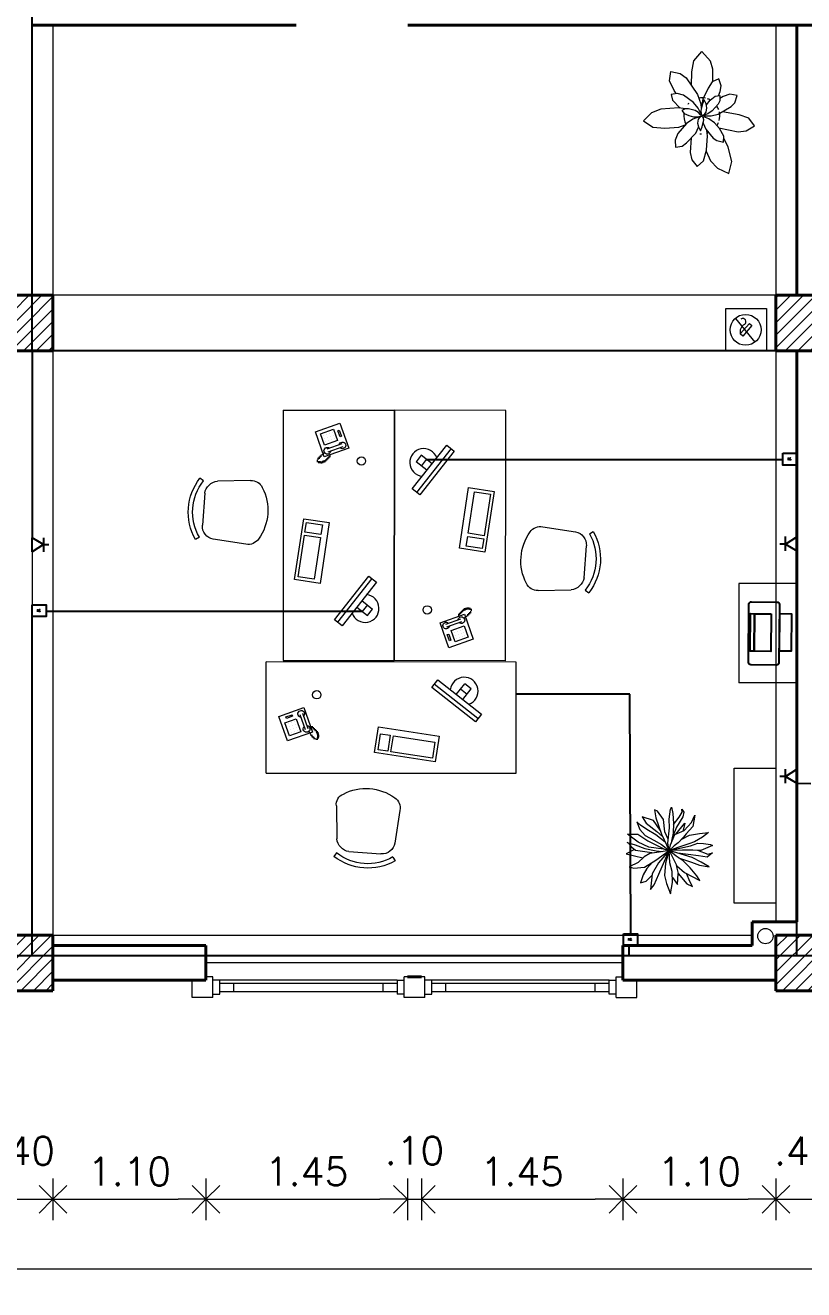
# Model space of a CAD drawing. Extents: x 1009 to 1343, y -172900 to 201.
# Drawn here: x 1277.37 to 1282.97, y 123.91 to 133 of the extents above; entities that cross this region are included whole.
import ezdxf

# ---------------------------------------------------------------- set-up
doc = ezdxf.new("R2010")
doc.units = 0
doc.header["$LTSCALE"] = 0.5
doc.layers.get('0').update_dxf_attribs({"linetype": 'CONTINUOUS'})
doc.layers.get('Defpoints').update_dxf_attribs({"linetype": 'CONTINUOUS'})
for name, color, linetype, lineweight in [('Acotaciones', 9, 'CONTINUOUS', 9), ('Carpintería', 55, 'CONTINUOUS', 20), ('Detalles .05', 243, 'CONTINUOUS', 5), ('Detalles 01', 8, 'CONTINUOUS', 9), ('Equipamiento movil', 33, 'CONTINUOUS', 9), ('Muros corte', 7, 'CONTINUOUS', 40), ('Sist. contra incendio', 1, 'CONTINUOUS', 18), ('Tratamiento pisos', 251, 'CONTINUOUS', 9), ('Vidrios', 147, 'CONTINUOUS', 13)]:
    doc.layers.add(name, color=color, linetype=linetype, lineweight=lineweight)
doc.layers.add('Cableado', color=100, linetype='CONTINUOUS')
doc.layers.add('Electricidad', color=50, linetype='CONTINUOUS')
doc.styles.add('Texto 2 mm', font='simplex.shx', dxfattribs={"height": 0.2})
doc.styles.add('Texto 5 mm', font='simplex.shx', dxfattribs={"height": 0.5})
doc.dimstyles.new('Primera línea', dxfattribs={"dimscale": 0, "dimtxt": 0.2, "dimasz": 0.2, "dimexe": 0.15, "dimexo": 0, "dimgap": 0.1, "dimtad": 1, "dimzin": 4, "dimdsep": 46, "dimtxsty": 'Texto 2 mm', "dimblk": 'OPEN90', "dimcen": 2.5, "dimclrd": 256, "dimclre": 256, "dimclrt": 256, "dimadec": 0, "dimazin": 0, "dimtfac": 1, "dimtmove": 2, "dimatfit": 3, "dimldrblk": 'OPEN90', "dimfxl": 1, "dimtolj": 1, "dimtzin": 0, "dimlwd": -1, "dimlwe": -1, "dimarcsym": 0})
doc.dimstyles.new('Segunda línea', dxfattribs={"dimscale": 0, "dimtxt": 0.2, "dimasz": 0.2, "dimexe": 0.15, "dimexo": 0.5, "dimgap": 0.1, "dimtad": 1, "dimzin": 4, "dimdsep": 46, "dimtxsty": 'Texto 2 mm', "dimblk": 'OPEN90', "dimcen": 2.5, "dimclrd": 256, "dimclre": 256, "dimclrt": 256, "dimadec": 0, "dimazin": 0, "dimtfac": 1, "dimtmove": 2, "dimatfit": 3, "dimldrblk": 'OPEN90', "dimfxl": 1, "dimtolj": 1, "dimtzin": 0, "dimlwd": -1, "dimlwe": -1, "dimarcsym": 0})
pattern_1 = [(45, (45.922944, 13.85755), (-0.0449012806, 0.0449012806), [])]

# ---------------------------------------------------------------- blocks, each defined once
blk = doc.blocks.new('Plant1')
for p, q in [((5.75, 15.65), (2.94, 14.02)), ((6.8, 12.64), (5.75, 15.65)), ((2.94, 14.02), (1.24, 11.02)), ((-4.94, 10.5), (-5.47, 8.7)), ((-3.11, 9.8), (-4.94, 10.5)), ((1.24, 11.02), (-0.18, 7.33)), ((6.67, 9.74), (6.8, 12.64)), ((-10.15, 7.82), (-12.56, 7.25)), ((-8.01, 7.41), (-10.15, 7.82)), ((-5.47, 8.7), (-5.1, 7.19)), ((-1.65, 8.27), (-3.11, 9.8)), ((-0.15, 4.91), (-1.65, 8.27)), ((4.8, 4.93), (6.67, 9.74)), ((-12.56, 7.25), (-11.81, 4.91)), ((-4.41, 5.37), (-8.01, 7.41)), ((-5.1, 7.19), (-3.73, 3.58)), ((-0.18, 7.33), (-0.36, 5.38)), ((7.53, 5.66), (4.58, 4.62)), ((9.19, 5.31), (7.53, 5.66)), ((8.7, 3.64), (9.19, 5.31)), ((-12.63, 3.17), (-15.39, 2.27)), ((-9.66, 3.14), (-12.63, 3.17)), ((-11.81, 4.91), (-9.42, 2.94)), ((-9.42, 2.94), (-5.88, 0.9)), ((-3.73, 3.58), (-2.59, 2.19)), ((0.25, 2.69), (-0.15, 4.91)), ((0.06, 0.81), (0.25, 2.69)), ((1.6, 3.31), (0.73, 2.26)), ((2.74, 4.3), (1.6, 3.31)), ((2.18, 1.1), (3.4, 2.61)), ((3.75, 4.5), (2.74, 4.3)), ((3.4, 2.61), (3.75, 3.44)), ((3.75, 3.45), (4.8, 4.93)), ((3.75, 3.44), (3.75, 4.5)), ((7.5, 2.24), (8.7, 3.64)), ((8.78, 3.92), (9.84, 4.12)), ((9.84, 4.12), (12.89, 4.12)), ((12.89, 4.12), (15.19, 2.69)), ((15.19, 2.69), (13.53, 0.5)), ((-15.39, 2.27), (-18.09, -0.04)), ((-3.93, 0.56), (-7.13, -0.21)), ((-5.88, 0.9), (-4.34, 0.46)), ((-2.06, 0.5), (-3.93, 0.56)), ((-2.48, 2.2), (-3.75, 2.12)), ((-3.75, 2.12), (-2.91, 1.21)), ((-2.91, 1.21), (-1.29, 0)), ((-1.34, 2), (-2.48, 2.2)), ((-1.9, 0.46), (-2.06, 0.5)), ((-0.39, 1.34), (-1.34, 2)), ((-0.56, -0.12), (-0.19, 0)), ((-0.12, 0.81), (-0.39, 1.34)), ((-0.19, 0), (-0.12, 0.06)), ((-0.06, 0.25), (-0.12, 0.81)), ((-0.12, 0.06), (-0.06, 0.25)), ((-0.11, 0.67), (0.06, 0.81)), ((0.31, 1.31), (0.12, 0.38)), ((0.12, 0.38), (0.19, 0.25)), ((0.19, 0.25), (0.38, 0.19)), ((0.73, 2.26), (0.31, 1.31)), ((0.38, 0.19), (1.25, 0.44)), ((0.47, 0.22), (0.69, 0)), ((0.69, 0), (2.44, 0)), ((1.25, 0.44), (2.18, 1.1)), ((2.44, 0), (4.43, 0.51)), ((4.43, 0.51), (7.5, 2.24)), ((13.53, 0.5), (11.66, -0.54)), ((-18.09, -0.04), (-15.37, -2.32)), ((-15.37, -2.32), (-11.22, -3.04)), ((-8.2, -0.91), (-9.38, -2.5)), ((-9.38, -2.5), (-7.87, -3.25)), ((-7.13, -0.21), (-8.2, -0.91)), ((-5.44, -3.05), (-3.38, -2.45)), ((-3.38, -2.45), (-1.56, -1.44)), ((-1.56, -1.44), (-0.5, -0.38)), ((-1.12, -2.44), (-1.55, -4.42)), ((-1.29, 0), (-0.56, -0.12)), ((-0.38, -0.81), (-1.12, -2.44)), ((-0.31, -0.5), (-0.59, -0.46)), ((-0.5, -0.38), (-0.5, -0.12)), ((0.06, -0.62), (-0.38, -0.81)), ((-0.26, -0.76), (-0.31, -0.5)), ((-0.19, -1.81), (-0.07, -0.68)), ((0.01, -3.25), (-0.19, -1.81)), ((0.12, -0.12), (0, -0.44)), ((0, -0.44), (0.12, -1)), ((0.56, -0.06), (0.12, -0.12)), ((0.12, -1), (0.45, -1.59)), ((0.45, -1.59), (1.43, -2.3)), ((1.53, -0.38), (0.56, -0.06)), ((1.43, -2.3), (2.56, -2.56)), ((3.06, -1.61), (1.53, -0.38)), ((3.19, -1.19), (2.01, -0.77)), ((2.38, -1), (2.23, -0.95)), ((2.32, -2.51), (3.05, -4.05)), ((4.2, -2.28), (2.38, -1)), ((2.56, -2.56), (3.88, -2.56)), ((3.88, -2.56), (3.06, -1.61)), ((6, -1.48), (3.19, -1.19)), ((6.42, -4.94), (4.2, -2.28)), ((11.66, -0.54), (6, -1.48)), ((9.02, -0.98), (12.56, -2.76)), ((-11.22, -3.04), (-8.38, -3)), ((-5.18, -2.97), (-8.45, -7.47)), ((-7.87, -3.25), (-5.44, -3.05)), ((-1.55, -4.42), (-1.12, -8.67)), ((1.03, -5.66), (0.01, -3.25)), ((3.05, -4.05), (3.43, -5.82)), ((7.5, -6.71), (6.42, -4.94)), ((12.56, -2.76), (15.17, -4.6)), ((15.17, -4.6), (16.61, -7.77)), ((-8.45, -7.47), (-9.18, -9.67)), ((-4.21, -9.77), (-1.41, -5.8)), ((1.72, -6.45), (1.03, -5.66)), ((3.06, -7.12), (1.72, -6.45)), ((2.39, -7.87), (2.32, -6.75)), ((3.43, -5.82), (3.06, -7.12)), ((3.19, -6.68), (4.04, -7.69)), ((4.04, -7.69), (5.41, -8.56)), ((7.5, -8.88), (7.5, -6.71)), ((7.5, -6.98), (10.72, -8.45)), ((-9.18, -9.67), (-8.88, -12.44)), ((-6.25, -11.82), (-4.21, -9.77)), ((-1.12, -8.67), (-0.57, -10.07)), ((-0.57, -10.07), (1, -11.56)), ((1, -11.56), (2.25, -9.87)), ((2.25, -9.87), (2.39, -7.87)), ((5.41, -8.56), (7.5, -8.88)), ((10.72, -8.45), (13.06, -8.78)), ((13.06, -8.78), (16.61, -7.77)), ((-8.88, -12.44), (-6.25, -11.82))]:
    blk.add_line(p, q)
for start, end in [(149.2581, 153.7532), (57.1582, 93.2041), (172.4345, 176.9296), (21.2653, 25.7604), (323.0282, 344.4965), (212.1423, 223.5771), (229.8179, 257.6637), (265.2848, 278.7499), (306.6551, 316.418)]:
    blk.add_arc((0, 0), 5.12, start, end)
blk = doc.blocks.new('_Open90')
at = {"color": 0, "linetype": 'ByBlock', "lineweight": -2}
for p, q in [((-0.5, 0.5), (0, 0)), ((0, 0), (-1, 0)), ((0, 0), (-0.5, -0.5))]:
    blk.add_line(p, q, dxfattribs=at)
blk = doc.blocks.new('*D116')
at = {"layer": 'Acotaciones', "transparency": 16777216}
for p, q in [((1277.5686, 124.7127), (1277.5686, 124.4127)), ((1278.6686, 124.7127), (1278.6686, 124.4127)), ((1277.7686, 124.5627), (1278.4686, 124.5627))]:
    blk.add_line(p, q, dxfattribs=at)
at = {"layer": 'Defpoints', "color": 0, "transparency": 16777216}
for p in [(1277.5686, 124.7127), (1278.6686, 124.7127), (1278.6686, 124.5627)]:
    blk.add_point(p, dxfattribs=at)
at = {"layer": 'Acotaciones', "transparency": 16777216, "xscale": 0.2, "yscale": 0.2, "zscale": 0.2, "rotation": 180}
blk.add_blockref('_Open90', (1277.5686, 124.5627), dxfattribs=at)
at = {"layer": 'Acotaciones', "transparency": 16777216, "xscale": 0.2, "yscale": 0.2, "zscale": 0.2}
blk.add_blockref('_Open90', (1278.6686, 124.5627), dxfattribs=at)
at = {"layer": 'Acotaciones', "transparency": 16777216, "insert": (1278.1186, 124.7627), "char_height": 0.2, "attachment_point": 5, "style": 'Texto 2 mm'}
blk.add_mtext('\\A1;1.10', dxfattribs=at)
blk = doc.blocks.new('*D117')
at = {"layer": 'Acotaciones', "transparency": 16777216}
for p, q in [((1278.6686, 124.7127), (1278.6686, 124.4127)), ((1280.1186, 124.7127), (1280.1186, 124.4127)), ((1278.8686, 124.5627), (1279.9186, 124.5627))]:
    blk.add_line(p, q, dxfattribs=at)
at = {"layer": 'Defpoints', "color": 0, "transparency": 16777216}
for p in [(1278.6686, 124.7127), (1280.1186, 124.7127), (1280.1186, 124.5627)]:
    blk.add_point(p, dxfattribs=at)
at = {"layer": 'Acotaciones', "transparency": 16777216, "xscale": 0.2, "yscale": 0.2, "zscale": 0.2, "rotation": 180}
blk.add_blockref('_Open90', (1278.6686, 124.5627), dxfattribs=at)
at = {"layer": 'Acotaciones', "transparency": 16777216, "xscale": 0.2, "yscale": 0.2, "zscale": 0.2}
blk.add_blockref('_Open90', (1280.1186, 124.5627), dxfattribs=at)
at = {"layer": 'Acotaciones', "transparency": 16777216, "insert": (1279.3936, 124.7627), "char_height": 0.2, "attachment_point": 5, "style": 'Texto 2 mm'}
blk.add_mtext('\\A1;1.45', dxfattribs=at)
blk = doc.blocks.new('*D118')
at = {"layer": 'Acotaciones', "transparency": 16777216}
for p, q in [((1280.2186, 124.7127), (1280.2186, 124.4127)), ((1281.6686, 124.7127), (1281.6686, 124.4127)), ((1280.4186, 124.5627), (1281.4686, 124.5627))]:
    blk.add_line(p, q, dxfattribs=at)
at = {"layer": 'Defpoints', "color": 0, "transparency": 16777216}
for p in [(1280.2186, 124.7127), (1281.6686, 124.7127), (1281.6686, 124.5627)]:
    blk.add_point(p, dxfattribs=at)
at = {"layer": 'Acotaciones', "transparency": 16777216, "xscale": 0.2, "yscale": 0.2, "zscale": 0.2, "rotation": 180}
blk.add_blockref('_Open90', (1280.2186, 124.5627), dxfattribs=at)
at = {"layer": 'Acotaciones', "transparency": 16777216, "xscale": 0.2, "yscale": 0.2, "zscale": 0.2}
blk.add_blockref('_Open90', (1281.6686, 124.5627), dxfattribs=at)
at = {"layer": 'Acotaciones', "transparency": 16777216, "insert": (1280.9436, 124.7627), "char_height": 0.2, "attachment_point": 5, "style": 'Texto 2 mm'}
blk.add_mtext('\\A1;1.45', dxfattribs=at)
blk = doc.blocks.new('*D122')
at = {"layer": 'Acotaciones', "transparency": 16777216}
for p, q in [((1260.5686, 124.2127), (1260.5686, 123.9127)), ((1288.7686, 124.2127), (1288.7686, 123.9127)), ((1260.7686, 124.0627), (1288.5686, 124.0627))]:
    blk.add_line(p, q, dxfattribs=at)
at = {"layer": 'Defpoints', "color": 0, "transparency": 16777216}
for p in [(1260.5686, 124.7127), (1288.7686, 124.7127), (1288.7686, 124.0627)]:
    blk.add_point(p, dxfattribs=at)
at = {"layer": 'Acotaciones', "transparency": 16777216, "xscale": 0.2, "yscale": 0.2, "zscale": 0.2, "rotation": 180}
blk.add_blockref('_Open90', (1260.5686, 124.0627), dxfattribs=at)
at = {"layer": 'Acotaciones', "transparency": 16777216, "xscale": 0.2, "yscale": 0.2, "zscale": 0.2}
blk.add_blockref('_Open90', (1288.7686, 124.0627), dxfattribs=at)
at = {"layer": 'Acotaciones', "transparency": 16777216, "insert": (1274.6686, 124.2627), "char_height": 0.2, "attachment_point": 5, "style": 'Texto 2 mm'}
blk.add_mtext('\\A1;28.20', dxfattribs=at)
blk = doc.blocks.new('*D123')
at = {"layer": 'Acotaciones', "transparency": 16777216}
for p, q in [((1281.6686, 124.7127), (1281.6686, 124.4127)), ((1282.7686, 124.7127), (1282.7686, 124.4127)), ((1281.8686, 124.5627), (1282.5686, 124.5627))]:
    blk.add_line(p, q, dxfattribs=at)
at = {"layer": 'Defpoints', "color": 0, "transparency": 16777216}
for p in [(1281.6686, 124.7127), (1282.7686, 124.7127), (1282.7686, 124.5627)]:
    blk.add_point(p, dxfattribs=at)
at = {"layer": 'Acotaciones', "transparency": 16777216, "xscale": 0.2, "yscale": 0.2, "zscale": 0.2, "rotation": 180}
blk.add_blockref('_Open90', (1281.6686, 124.5627), dxfattribs=at)
at = {"layer": 'Acotaciones', "transparency": 16777216, "xscale": 0.2, "yscale": 0.2, "zscale": 0.2}
blk.add_blockref('_Open90', (1282.7686, 124.5627), dxfattribs=at)
at = {"layer": 'Acotaciones', "transparency": 16777216, "insert": (1282.2186, 124.7627), "char_height": 0.2, "attachment_point": 5, "style": 'Texto 2 mm'}
blk.add_mtext('\\A1;1.10', dxfattribs=at)
blk = doc.blocks.new('Treei')
for p, q in [((-1.6, 5.41), (-2.01, 5.58)), ((-2.01, 5.58), (-1.8, 4.47)), ((-0.75, 4.27), (-1.6, 5.41)), ((0.01, 4.32), (0.22, 5.68)), ((0.22, 5.68), (0.34, 5.97)), ((0.34, 5.97), (0.52, 5.11)), ((1.42, 4.57), (1.81, 5.28)), ((1.81, 5.28), (1.78, 5.7)), ((1.78, 5.7), (2.06, 5.28)), ((2.06, 5.28), (1.92, 4.62)), ((-3.94, 3.46), (-4.45, 3.93)), ((-4.45, 3.93), (-4.03, 2.89)), ((-2.15, 4.1), (-3.71, 4.62)), ((-3.71, 4.62), (-3.16, 3.73)), ((-3.16, 3.73), (-1.67, 2.62)), ((-1.21, 2.79), (-2.15, 4.1)), ((-1.8, 4.47), (-1.02, 2.25)), ((-0.56, 2.57), (-0.75, 4.27)), ((0.06, 3.09), (0.01, 4.32)), ((0.52, 5.11), (0.61, 3.71)), ((0.61, 3.71), (0.57, 2.38)), ((0.61, 3.58), (1.42, 4.57)), ((0.96, 2.25), (2.2, 3.73)), ((1.92, 4.62), (1.05, 3.19)), ((2.2, 3.73), (1.92, 2.62)), ((2.11, 2.72), (3.12, 3.85)), ((3.12, 3.85), (3.58, 4.84)), ((3.58, 4.84), (3.3, 3.31)), ((-5.76, 2.23), (-4.31, 2.25)), ((-4.26, 1.14), (-5.76, 2.23)), ((-4.31, 2.25), (-2.93, 1.32)), ((-4.03, 2.89), (-3.28, 2.03)), ((-3.05, 2.89), (-3.94, 3.46)), ((-3.28, 2.03), (-2.08, 1.39)), ((-1.83, 2.15), (-3.05, 2.89)), ((-0.51, 1.14), (-1.83, 2.15)), ((-1.67, 2.62), (-0.88, 1.91)), ((-1.02, 2.25), (0.03, -0.03)), ((-0.11, 1.56), (-0.56, 2.57)), ((-0.17, 1), (0.06, 3.09)), ((0.2, 0.77), (0.8, 2.18)), ((0.57, 2.38), (0.31, 1.05)), ((1.05, 3.19), (0.44, 1.74)), ((0.8, 2.18), (2.11, 2.72)), ((1.99, 1.81), (1.28, 1.02)), ((1.69, 1.48), (2.82, 2.08)), ((2.36, 2.28), (1.99, 1.81)), ((3.3, 3.31), (2.36, 2.28)), ((2.82, 2.08), (4.22, 2.33)), ((4.64, 1.81), (3.51, 1.17)), ((4.22, 2.33), (5.46, 2.47)), ((5.46, 2.47), (4.64, 1.81)), ((-4.76, 0.09), (-5.92, -0.48)), ((-5.51, 0.92), (-5.8, 1.09)), ((-5.8, 1.09), (-4.68, 0.77)), ((-5.12, 0.4), (-5.51, 0.92)), ((-4.61, -0.04), (-5.12, 0.4)), ((-4.68, 0.77), (-3.34, 0.26)), ((-2.77, 0.45), (-4.26, 1.14)), ((-3.34, 0.26), (-1.78, -0.09)), ((-2.93, 1.32), (-0.51, 0.11)), ((-0.77, 0.18), (-2.77, 0.45)), ((-2.08, 1.39), (-1.04, 0.82)), ((-1.04, 0.82), (0.03, -0.03)), ((0.03, -0.03), (-0.77, 0.18)), ((0.03, -0.03), (-0.17, 1)), ((0.03, -0.03), (0.2, 0.77)), ((2.04, 0.65), (0.03, -0.03)), ((0.7, 0.63), (0.03, -0.03)), ((0.03, -0.03), (2.96, 0.63)), ((1.85, 0.03), (0.03, -0.03)), ((1.28, 1.02), (0.7, 0.63)), ((3.28, 0.01), (1.85, 0.03)), ((2.73, 0.9), (2.04, 0.65)), ((3.51, 1.17), (2.73, 0.9)), ((2.96, 0.63), (3.97, 1)), ((4.41, -0.01), (3.28, 0.01)), ((3.97, 1), (4.77, 0.95)), ((5.39, 0.4), (4.41, -0.01)), ((4.77, 0.95), (5.72, 0.8)), ((6.02, 0.65), (5.39, 0.4)), ((5.72, 0.8), (6.02, 0.65)), ((-5.92, -0.48), (-3.64, -1.03)), ((-4.26, -1.67), (-5.51, -2.28)), ((-2.36, -0.36), (-4.61, -0.04)), ((-3.44, -0.9), (-4.26, -1.67)), ((-2.65, -0.43), (-3.44, -0.9)), ((-3.37, -2.31), (-1.83, -1.37)), ((-2.28, -1.64), (-3.05, -2.53)), ((-1.34, -0.24), (-2.65, -0.43)), ((-1.46, -1.72), (-2.33, -3.24)), ((-1.83, -1.37), (0.03, -0.03)), ((-1.78, -0.09), (-0.95, -0.18)), ((0.03, -0.03), (-1.46, -1.72)), ((-1.39, -3.32), (0.03, -0.03)), ((0.03, -0.03), (-1.34, -0.24)), ((0.03, -0.03), (-0.47, -1.76)), ((0.11, -1.72), (0.03, -0.03)), ((0.03, -0.03), (1.07, -2.16)), ((1, -0.83), (0.03, -0.03)), ((3.21, -0.98), (0.03, -0.03)), ((0.45, -2.92), (0.11, -1.72)), ((1.97, -1.44), (1, -0.83)), ((4.06, -0.75), (1.24, -0.39)), ((1.31, -1.02), (3.1, -1.64)), ((2.93, -2.41), (1.97, -1.44)), ((3.1, -1.64), (4.24, -2.04)), ((4.47, -1.62), (3.21, -0.98)), ((3.92, 0), (5.37, -0.51)), ((5.3, -0.93), (4.06, -0.75)), ((5.56, -2.28), (4.47, -1.62)), ((6.02, -0.34), (5.3, -0.93)), ((5.37, -0.51), (6.02, -0.34)), ((-5.51, -2.28), (-4.86, -2.48)), ((-4.86, -2.48), (-3.37, -2.31)), ((-3.55, -3.37), (-3.92, -4.48)), ((-3.05, -2.53), (-3.55, -3.37)), ((-3.16, -4.25), (-2.38, -3.46)), ((-2.33, -3.24), (-2.56, -5.44)), ((-2.06, -4.77), (-1.39, -3.32)), ((-0.47, -1.76), (-0.63, -3.46)), ((-0.63, -3.46), (-0.35, -4.6)), ((0.5, -4.43), (0.45, -2.92)), ((1.3, -3.19), (1.03, -2.11)), ((1.07, -2.16), (2.15, -3.07)), ((1.19, -4.72), (1.28, -3.19)), ((1.28, -3.19), (2.47, -4.62)), ((2.15, -3.07), (3.12, -3.59)), ((2.93, -4.4), (2.43, -3.22)), ((3.85, -3.54), (2.93, -2.41)), ((4.24, -2.04), (5.56, -2.28)), ((-3.92, -4.48), (-3.16, -4.25)), ((-2.56, -5.44), (-2.06, -4.77)), ((-0.35, -4.6), (0.2, -6.03)), ((0.2, -6.03), (0.5, -4.43)), ((0.5, -3.74), (1.19, -4.72)), ((2.47, -4.62), (3.23, -5.02)), ((3.23, -5.02), (2.93, -4.4)), ((3.12, -3.59), (4.27, -4.18)), ((4.27, -4.18), (3.85, -3.54))]:
    blk.add_line(p, q)
blk = doc.blocks.new('TELEFONO')
at = {"layer": 'Detalles .05'}
for p, q in [((0.139, 0.134), (-0.098, 0.134)), ((-0.098, 0.134), (-0.098, -0.099)), ((0.139, -0.099), (0.139, 0.134)), ((-0.071, 0.089), (-0.071, -0.055)), ((-0.043, 0.089), (-0.043, -0.055)), ((0.108, 0.063), (0, 0.063)), ((0, 0.063), (0, -0.063)), ((0.081, 0.108), (0.023, 0.108)), ((0.023, 0.108), (0.023, 0.094)), ((0.023, 0.094), (0.081, 0.094)), ((0.027, 0.041), (0.027, 0.041)), ((0.027, 0.014), (0.027, 0.014)), ((0.054, 0.041), (0.054, 0.041)), ((0.054, 0.014), (0.054, 0.014)), ((0.081, 0.094), (0.081, 0.108)), ((0.081, 0.041), (0.081, 0.041)), ((0.081, 0.014), (0.081, 0.014)), ((0.108, -0.063), (0.108, 0.063)), ((-0.129, -0.104), (-0.147, -0.11)), ((-0.124, -0.093), (-0.141, -0.098)), ((-0.118, -0.081), (-0.135, -0.087)), ((-0.112, -0.07), (-0.129, -0.075)), ((-0.106, -0.058), (-0.124, -0.064)), ((-0.101, -0.047), (-0.118, -0.052)), ((-0.098, -0.099), (0.139, -0.099)), ((-0.067, -0.083), (-0.078, -0.116)), ((0, -0.063), (0.108, -0.063)), ((0.027, -0.013), (0.027, -0.013)), ((0.027, -0.04), (0.027, -0.04)), ((0.054, -0.013), (0.054, -0.013)), ((0.054, -0.04), (0.054, -0.04)), ((0.081, -0.013), (0.081, -0.013)), ((0.081, -0.04), (0.081, -0.04)), ((-0.129, -0.116), (-0.147, -0.121)), ((-0.129, -0.127), (-0.147, -0.133)), ((-0.129, -0.139), (-0.147, -0.145)), ((-0.124, -0.15), (-0.141, -0.156)), ((-0.118, -0.162), (-0.135, -0.168)), ((-0.104, -0.17), (-0.122, -0.176)), ((-0.089, -0.156), (-0.106, -0.162)), ((-0.083, -0.145), (-0.101, -0.15)), ((-0.078, -0.133), (-0.095, -0.139)), ((-0.072, -0.121), (-0.089, -0.127))]:
    blk.add_line(p, q, dxfattribs=at)
for centre, start, end in [((-0.057, 0.089), 298.4915, 241.5085), ((-0.057, -0.055), 118.4915, 61.5085)]:
    blk.add_arc(centre, 0.0302, start, end, dxfattribs=at)
blk = doc.blocks.new('RECTANG')
for p, q in [((1, 1), (0, 1)), ((0, 1), (0, 0)), ((1, 0), (1, 1)), ((0, 0), (1, 0))]:
    blk.add_line(p, q)
blk = doc.blocks.new('KEYBOARD', base_point=(60, 294))
for p, xscale, yscale, zscale in [((60, 294), 19, 8, 19), ((61, 295), 13, 5, 13), ((75, 295), 3, 5, 3)]:
    blk.add_blockref('RECTANG', p, dxfattribs=dict(xscale=xscale, yscale=yscale, zscale=zscale))
blk = doc.blocks.new('silla compu')
for p, q in [((-0.1982, 0.1308), (-0.2154, -0.1066)), ((0.255, 0.0583), (0.1971, -0.1726)), ((-0.2253, -0.2074), (-0.2468, -0.23)), ((0.0915, -0.2423), (-0.1368, -0.2057)), ((0.1752, -0.2715), (0.1885, -0.2997))]:
    blk.add_line(p, q)
for centre, radius, start, end in [((-0.1049, 0.1241), 0.0936, 112.49672, 175.87343), ((-0.0054, -0.1162), 0.3537, 49.31066, 112.49672), ((0.1754, 0.0846), 0.0838, 341.69279, 53.55182), ((-0.122, -0.1133), 0.0936, 175.87343, 260.90369), ((0.0985, -0.138), 0.1045, 266.18787, 340.64976), ((0.022, 0.0547), 0.3916, 226.64553, 295.16185), ((0.0221, 0.0552), 0.3607, 226.69723, 295.11015)]:
    blk.add_arc(centre, radius, start, end)

msp = doc.modelspace()

# ---------------------------------------------------------------- hatches: boundary and pattern name
at = {"layer": 'Detalles 01'}
h = msp.add_hatch(dxfattribs=at)
h.set_pattern_fill('ANSI31,_O', color=256, scale=0.02)
h.set_pattern_definition(pattern_1)
h.paths.add_polyline_path([(1277.5686, 131.0627), (1277.1686, 131.0627), (1277.1686, 130.6627), (1277.5686, 130.6627)])
h = msp.add_hatch(dxfattribs=at)
h.set_pattern_fill('ANSI31,_O', color=256, scale=0.02)
h.set_pattern_definition(pattern_1)
h.paths.add_polyline_path([(1283.1686, 131.0627), (1282.7686, 131.0627), (1282.7686, 130.6627), (1283.1686, 130.6627)])
h = msp.add_hatch(dxfattribs=at)
h.set_pattern_fill('ANSI31,_O', color=256, scale=0.02)
h.set_pattern_definition(pattern_1)
h.paths.add_polyline_path([(1277.5686, 126.4627), (1277.1686, 126.4627), (1277.1686, 126.0627), (1277.5686, 126.0627)])
h = msp.add_hatch(dxfattribs=at)
h.set_pattern_fill('ANSI31,_O', color=256, scale=0.02)
h.set_pattern_definition(pattern_1)
h.paths.add_polyline_path([(1283.1686, 126.4627), (1282.7686, 126.4627), (1282.7686, 126.0627), (1283.1686, 126.0627)])

# ---------------------------------------------------------------- linework, layer by layer
at = {"layer": 'Acotaciones'}
for p, q in [((1277.5686, 124.5627), (1277.4686, 124.6627)), ((1282.7686, 124.5627), (1282.8686, 124.6627)), ((1277.1686, 124.5627), (1277.5686, 124.5627)), ((1277.4686, 124.4627), (1277.5686, 124.5627)), ((1280.1186, 124.5627), (1280.2186, 124.5627)), ((1282.7686, 124.5627), (1283.1686, 124.5627)), ((1282.8686, 124.4627), (1282.7686, 124.5627))]:
    msp.add_line(p, q, dxfattribs=at)
at = {"layer": 'Cableado'}
for p, q in [((1280.2558, 129.8824), (1282.8191, 129.881)), ((1282.9186, 126.3129), (1282.9186, 129.881)), ((1277.4186, 126.3128), (1277.4186, 128.7921)), ((1279.7926, 128.7896), (1277.518, 128.7896)), ((1281.7252, 126.4722), (1281.7189, 128.1951)), ((1281.7134, 126.3128), (1281.7137, 126.3877)), ((1288.4975, 126.313), (1271.9982, 126.3126))]:
    msp.add_line(p, q, dxfattribs=at)
at = {"layer": 'Cableado', "ltscale": 2}
msp.add_line((1281.7189, 128.1951), (1280.9011, 128.1951), dxfattribs=at)
at = {"layer": 'Cableado'}
for points in [[(1282.8191, 129.9266), (1282.9186, 129.9266), (1282.9186, 129.8421), (1282.8191, 129.8421)], [(1277.4197, 128.8369), (1277.5192, 128.8369), (1277.5192, 128.7524), (1277.4197, 128.7524)], [(1282.6146, 128.7736), (1282.6122, 128.5036), (1282.5842, 128.5039), (1282.5866, 128.7738)], [(1282.7341, 128.7725), (1282.7317, 128.5026), (1282.6122, 128.5036), (1282.6146, 128.7736)], [(1282.7933, 128.7713), (1282.7909, 128.5074), (1282.8818, 128.5065), (1282.8842, 128.7704)], [(1281.6724, 126.4722), (1281.7718, 126.4722), (1281.7718, 126.3877), (1281.6724, 126.3877)]]:
    msp.add_lwpolyline(points, close=True, dxfattribs=at)
msp.add_lwpolyline([(1282.7939, 128.8393), (1282.7901, 128.4219, -0.414214), (1282.772, 128.404), (1282.5889, 128.4057, -0.414214), (1282.571, 128.4239), (1282.5748, 128.8413, -0.414214), (1282.5929, 128.8591), (1282.7761, 128.8575, -0.414214)], format="xyb", close=True, dxfattribs=at)
at = {"layer": 'Carpintería'}
for p, q in [((1278.5686, 126.0127), (1278.5686, 126.1377)), ((1278.7186, 126.1627), (1278.6686, 126.1627)), ((1278.7186, 126.0127), (1278.7186, 126.1627)), ((1278.7686, 126.1377), (1278.7186, 126.1377)), ((1278.7686, 126.0377), (1278.7686, 126.1377)), ((1278.7686, 126.1177), (1280.0436, 126.1177)), ((1278.8686, 126.0577), (1278.8686, 126.1177)), ((1279.9436, 126.0577), (1279.9436, 126.1177)), ((1280.0436, 126.1377), (1280.0436, 126.0377)), ((1280.0436, 126.1377), (1280.0936, 126.1377)), ((1280.0936, 126.0127), (1280.0936, 126.1627)), ((1280.1186, 126.1627), (1280.0936, 126.1627)), ((1280.2436, 126.1627), (1280.2186, 126.1627)), ((1280.2436, 126.0127), (1280.2436, 126.1627)), ((1280.2936, 126.1377), (1280.2436, 126.1377)), ((1280.2936, 126.0377), (1280.2936, 126.1377)), ((1280.2936, 126.1177), (1281.5686, 126.1177)), ((1280.3936, 126.0577), (1280.3936, 126.1177)), ((1281.4686, 126.0577), (1281.4686, 126.1177)), ((1281.5686, 126.0377), (1281.5686, 126.1377)), ((1281.5686, 126.1377), (1281.6186, 126.1377)), ((1281.6186, 126.0127), (1281.6186, 126.1627)), ((1281.6186, 126.1627), (1281.6686, 126.1627)), ((1281.7686, 126.0127), (1281.7686, 126.1377)), ((1278.7186, 126.0127), (1278.5686, 126.0127)), ((1278.7186, 126.0377), (1278.7686, 126.0377)), ((1278.7686, 126.0577), (1280.0436, 126.0577)), ((1280.0936, 126.0377), (1280.0436, 126.0377)), ((1280.2436, 126.0127), (1280.0936, 126.0127)), ((1280.2436, 126.0377), (1280.2936, 126.0377)), ((1280.2936, 126.0577), (1281.5686, 126.0577)), ((1281.6186, 126.0377), (1281.5686, 126.0377)), ((1281.6186, 126.0127), (1281.7686, 126.0127))]:
    msp.add_line(p, q, dxfattribs=at)
at = {"layer": 'Detalles 01'}
for p, q in [((1280.2186, 126.3127), (1278.6686, 126.3127)), ((1281.6686, 126.3127), (1280.2186, 126.3127)), ((1280.1186, 126.2627), (1278.6686, 126.2627)), ((1281.6686, 126.2627), (1280.1186, 126.2627)), ((1280.0436, 126.1377), (1278.7686, 126.1377)), ((1281.5686, 126.1377), (1280.2936, 126.1377))]:
    msp.add_line(p, q, dxfattribs=at)
msp.add_circle((1282.693, 126.4549), 0.055, dxfattribs=at)
at = {"layer": 'Electricidad', "ltscale": 2}
for p, q in [((1277.4186, 130.6627), (1277.4186, 137.0627)), ((1282.9186, 129.327), (1282.9186, 130.6627))]:
    msp.add_line(p, q, dxfattribs=at)
at = {"layer": 'Electricidad'}
for p, q in [((1282.9186, 130.6627), (1274.5686, 130.6627)), ((1277.4186, 130.6627), (1277.4186, 129.3196)), ((1277.4994, 129.2716), (1277.4186, 129.3196)), ((1277.4994, 129.3196), (1277.4994, 129.2184)), ((1282.8378, 129.2265), (1282.8378, 129.3278)), ((1282.8378, 129.2746), (1282.9186, 129.327)), ((1277.4994, 129.2716), (1277.4186, 129.2192)), ((1277.4994, 129.2716), (1277.5394, 129.2716)), ((1282.8378, 129.2746), (1282.7977, 129.2746)), ((1282.8378, 129.2746), (1282.9186, 129.2265)), ((1282.9186, 129.2265), (1282.9186, 127.6558)), ((1282.8378, 127.5554), (1282.8378, 127.6566)), ((1282.8378, 127.6034), (1282.9186, 127.6558)), ((1282.8378, 127.6034), (1282.7977, 127.6034)), ((1282.8378, 127.6034), (1282.9186, 127.5554)), ((1282.9186, 127.5554), (1283.0186, 127.5524))]:
    msp.add_line(p, q, dxfattribs=at)
for points in [[(1277.4186, 129.2192), (1277.4186, 129.3196)], [(1282.9186, 129.327), (1282.9186, 129.2265)], [(1282.9186, 127.6558), (1282.9186, 127.5554)]]:
    msp.add_lwpolyline(points, dxfattribs=at)
at = {"layer": 'Equipamiento movil'}
for p, q in [((1279.2241, 130.2363), (1279.2236, 128.4363)), ((1279.2241, 130.2363), (1280.0241, 130.236)), ((1280.0249, 130.236), (1280.0236, 128.436)), ((1280.0236, 128.436), (1280.0241, 130.236)), ((1280.8249, 130.2354), (1280.0249, 130.236)), ((1280.8236, 128.4354), (1280.8249, 130.2354)), ((1280.1527, 129.6708), (1280.4003, 129.9849)), ((1280.4317, 129.9602), (1280.1842, 129.646)), ((1280.4553, 129.9416), (1280.2077, 129.6274)), ((1280.4003, 129.9849), (1280.4553, 129.9416)), ((1280.218, 129.9122), (1280.1808, 129.8651)), ((1280.258, 129.8043), (1280.1808, 129.8651)), ((1280.2951, 129.8514), (1280.218, 129.9122)), ((1280.2187, 129.8352), (1280.2558, 129.8824)), ((1280.2077, 129.6274), (1280.1527, 129.6708)), ((1279.5931, 128.7303), (1279.8406, 129.0445)), ((1279.6167, 128.7117), (1279.8641, 129.026)), ((1279.8406, 129.0445), (1279.8956, 129.0012)), ((1279.8956, 129.0012), (1279.6481, 128.687)), ((1282.501, 128.9907), (1282.5007, 128.2755)), ((1282.9183, 128.9907), (1282.501, 128.9907)), ((1279.7904, 128.8677), (1279.8675, 128.8069)), ((1279.8297, 128.8367), (1279.7926, 128.7896)), ((1279.7533, 128.8205), (1279.8304, 128.7598)), ((1279.8304, 128.7598), (1279.8675, 128.8069)), ((1279.6481, 128.687), (1279.5931, 128.7303)), ((1279.1008, 127.6271), (1279.1012, 128.4271)), ((1280.9012, 128.4261), (1279.1012, 128.4271)), ((1279.2236, 128.4363), (1280.0236, 128.436)), ((1280.8236, 128.4354), (1280.0236, 128.436)), ((1280.9008, 127.6261), (1280.9012, 128.4261)), ((1280.2927, 128.2432), (1280.336, 128.2982)), ((1280.336, 128.2982), (1280.6502, 128.0507)), ((1280.6069, 127.9957), (1280.2927, 128.2432)), ((1280.6254, 128.0193), (1280.3112, 128.2668)), ((1280.4695, 128.193), (1280.5303, 128.2701)), ((1280.5005, 128.2323), (1280.5476, 128.1951)), ((1280.5167, 128.1559), (1280.5774, 128.233)), ((1280.5774, 128.233), (1280.5303, 128.2701)), ((1282.9183, 128.2755), (1282.5007, 128.2755)), ((1280.6502, 128.0507), (1280.6069, 127.9957)), ((1282.4679, 126.6928), (1282.4679, 127.6627)), ((1282.4679, 127.6627), (1282.7679, 127.6627)), ((1279.1008, 127.6271), (1280.9008, 127.6261)), ((1282.7679, 126.6928), (1282.4679, 126.6928))]:
    msp.add_line(p, q, dxfattribs=at)
for centre in [(1279.7874, 129.8713), (1280.2605, 128.8007), (1279.4659, 128.1902)]:
    msp.add_circle(centre, 0.03, dxfattribs=at)
for centre, start, end in [((1280.2348, 129.8608), 19.64878, 263.87673), ((1279.8136, 128.8112), 199.67414, 83.90208), ((1280.526, 128.2162), 289.66022, 173.88816)]:
    msp.add_arc(centre, 0.1, start, end, dxfattribs=at)
at = {"layer": 'Muros corte'}
for p, q in [((1279.3186, 133.0043), (1277.4186, 133.0043)), ((1284.8686, 133.0043), (1280.1215, 133.0043)), ((1282.9186, 131.0627), (1282.9186, 133.0043)), ((1277.5686, 131.0627), (1277.1686, 131.0627)), ((1277.5686, 130.6627), (1277.5686, 131.0627)), ((1283.1686, 131.0627), (1282.7686, 131.0627)), ((1282.7686, 130.6627), (1282.7686, 131.0627)), ((1277.5686, 130.6627), (1277.1686, 130.6627)), ((1283.1686, 130.6627), (1282.7686, 130.6627)), ((1282.9186, 129.706), (1282.9186, 130.6627)), ((1282.9186, 126.5577), (1282.9186, 129.706)), ((1282.5986, 126.5577), (1282.5986, 126.3877)), ((1282.9186, 126.5577), (1282.5986, 126.5577)), ((1277.5686, 126.4627), (1277.1686, 126.4627)), ((1277.5686, 126.4627), (1277.5686, 126.0627)), ((1278.6686, 126.3877), (1277.5686, 126.3877)), ((1278.6686, 126.1377), (1278.6686, 126.3877)), ((1282.5986, 126.3877), (1281.6686, 126.3877)), ((1281.6686, 126.1377), (1281.6686, 126.3877)), ((1283.1686, 126.4627), (1282.7686, 126.4627)), ((1282.7686, 126.0627), (1282.7686, 126.4627)), ((1278.6686, 126.1377), (1277.5686, 126.1377)), ((1280.2186, 126.1627), (1280.1186, 126.1627)), ((1282.7686, 126.1377), (1281.6686, 126.1377)), ((1277.5686, 126.0627), (1277.1686, 126.0627)), ((1283.1686, 126.0627), (1282.7686, 126.0627))]:
    msp.add_line(p, q, dxfattribs=at)
at = {"layer": 'Sist. contra incendio'}
msp.add_line((1282.478, 130.8956), (1282.6164, 130.7256), dxfattribs=at)
at = {"layer": 'Sist. contra incendio', "color": 0}
for points in [[(1282.4084, 130.968), (1282.7018, 130.968), (1282.7018, 130.6627), (1282.4084, 130.6627)], [(1282.5297, 130.7699), (1282.5126, 130.785), (1282.5788, 130.8599), (1282.5959, 130.8447)]]:
    msp.add_lwpolyline(points, close=True, dxfattribs=at)
at = {"layer": 'Sist. contra incendio'}
msp.add_circle((1282.5505, 130.8146), 0.1108, dxfattribs=at)
at = {"layer": 'Sist. contra incendio', "color": 0}
for centre, radius, start, end in [((1282.5703, 130.7999), 0.0596, 117.39951, 194.42182), ((1282.53, 130.8724), 0.0234, 303.37827, 123.37827)]:
    msp.add_arc(centre, radius, start, end, dxfattribs=at)
at = {"layer": 'Tratamiento pisos'}
for p, q in [((1277.5686, 133.0043), (1277.5686, 131.0627)), ((1282.7686, 133.0043), (1282.7686, 131.0627)), ((1280.1186, 131.0627), (1277.5686, 131.0627)), ((1282.7686, 131.0627), (1280.1186, 131.0627)), ((1277.5686, 130.6627), (1277.5686, 126.4627)), ((1280.1186, 130.6627), (1277.5686, 130.6627)), ((1282.7686, 130.6627), (1280.1186, 130.6627)), ((1282.7686, 130.6627), (1282.7686, 126.5577)), ((1277.5686, 126.4627), (1280.1186, 126.4627)), ((1280.1186, 126.4627), (1282.5986, 126.4627))]:
    msp.add_line(p, q, dxfattribs=at)
at = {"layer": 'Vidrios', "color": 0}
for p, q in [((1277.4186, 133.0043), (1277.4186, 131.0627)), ((1277.4186, 130.6627), (1277.4186, 126.4627))]:
    msp.add_line(p, q, dxfattribs=at)
at = {"layer": 'Vidrios'}
msp.add_line((1282.9186, 130.6627), (1282.9186, 130.6627), dxfattribs=at)

# ---------------------------------------------------------------- block references
at = {"layer": 'Detalles .05'}
for name, p, xscale, yscale, zscale, rotation in [('Plant1', (1282.2354, 132.3533), 0.025272, 0.025272, 0.025272, 114.9481703471658), ('Plant1', (1276.6635, 131.6078), 0.0351, 0.0351, 0.0351, 235.0259114200527), ('TELEFONO', (1279.5683, 130.0027), -0.8, 0.7999999999999999, 0.8, 289.5071321637747), ('TELEFONO', (1280.4796, 128.6692), -0.8, 0.7999999999999999, 0.8, 109.4817745347473), ('TELEFONO', (1279.3345, 127.9711), -0.8000000000000002, 0.7999999999999999, 0.8, 19.49321142452689)]:
    msp.add_blockref(name, p, dxfattribs=dict(at, xscale=xscale, yscale=yscale, zscale=zscale, rotation=rotation))
at = {"layer": 'Detalles .05', "xscale": 0.05201508312000002, "yscale": 0.05201508312000002, "zscale": 0.05201508312000002}
msp.add_blockref('Treei', (1281.9995, 127.0721), dxfattribs=at)
at = {"layer": 'Equipamiento movil', "xscale": -1}
for p, rotation in [((1278.8746, 129.4954), 256.8003865571396), ((1281.1734, 129.1762), 76.7750289281124), ((1279.8416, 127.2774), 346.7864658178918)]:
    msp.add_blockref('silla compu', p, dxfattribs=dict(at, rotation=rotation))
at = {"layer": 'Equipamiento movil', "xscale": -0.02326153846132683, "yscale": 0.02326153846151868, "zscale": 0.02326153846153847}
for p, rotation in [((1280.7422, 129.6526), 81.37910672202038), ((1279.3061, 129.0191), 261.4044643510476), ((1280.3179, 127.7087), 351.3905436117998)]:
    msp.add_blockref('KEYBOARD', p, dxfattribs=dict(at, rotation=rotation))

# ---------------------------------------------------------------- texts
at = {"layer": 'Acotaciones', "char_height": 0.2, "attachment_point": 5, "style": 'Texto 2 mm'}
for s, insert in [('\\A1;.40', (1277.3686, 124.9117)), ('\\A1;.10', (1280.1686, 124.9128)), ('\\A1;.40', (1282.9686, 124.9117))]:
    msp.add_mtext(s, dxfattribs=dict(at, insert=insert))
at = {"layer": 'Cableado', "char_height": 0.01595, "attachment_point": 1, "style": 'Texto 5 mm'}
for insert in [(1282.8504, 129.8931), (1277.451, 128.8033), (1281.7037, 126.4387)]:
    msp.add_mtext_dynamic_manual_height_columns('RS', width=19.34546, gutter_width=2.5, heights=[0], dxfattribs=dict(at, insert=insert))

# ---------------------------------------------------------------- dimensions: what is measured, and where the dimension line sits
at = {"layer": 'Acotaciones'}
for base, p1, p2, dimstyle, picture, middle in [((1278.6686, 124.5627), (1277.5686, 124.7127), (1278.6686, 124.7127), 'Primera línea', '*D116', (1278.1186, 124.7627)), ((1280.1186, 124.5627), (1278.6686, 124.7127), (1280.1186, 124.7127), 'Primera línea', '*D117', (1279.3936, 124.7627)), ((1281.6686, 124.5627), (1280.2186, 124.7127), (1281.6686, 124.7127), 'Primera línea', '*D118', (1280.9436, 124.7627)), ((1282.7686, 124.5627), (1281.6686, 124.7127), (1282.7686, 124.7127), 'Primera línea', '*D123', (1282.2186, 124.7627)), ((1288.7686, 124.0627), (1260.5686, 124.7127), (1288.7686, 124.7127), 'Segunda línea', '*D122', (1274.6686, 124.2627))]:
    dim = msp.add_linear_dim(base=base, p1=p1, p2=p2, dimstyle=dimstyle, override={"dimscale": 1}, dxfattribs=at)
    dim.commit()
    dim.dimension.update_dxf_attribs({"geometry": picture, "text_midpoint": middle})

doc.saveas('drawing.dxf')
